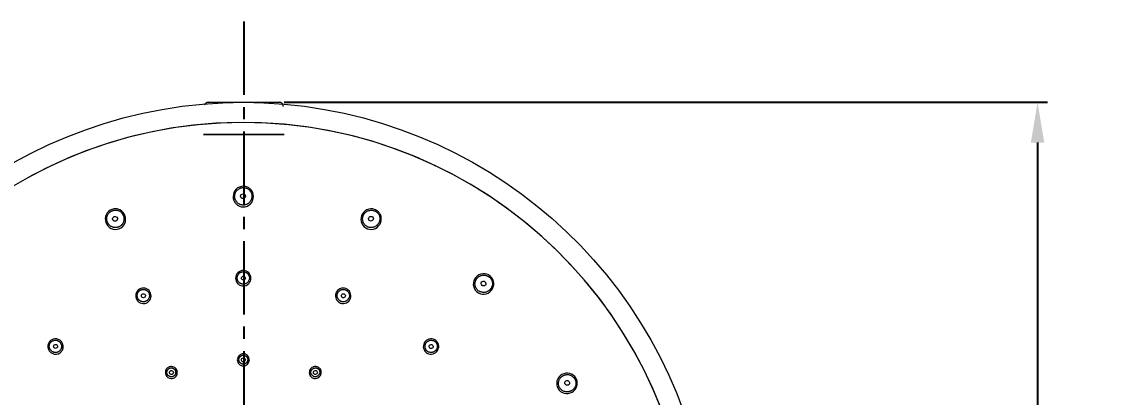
# Model space of a CAD drawing. Header units: inches. Extents: x 1105 to 1525, y -292 to 302.
# Drawn here: x 1196.7 to 1331.2, y 46.4 to 93 of the extents above; entities that cross this region are included whole.
import ezdxf

# ---------------------------------------------------------------- set-up
doc = ezdxf.new("R2010")
doc.units = ezdxf.units.IN
doc.header["$LTSCALE"] = 2.42
doc.header["$MEASUREMENT"] = 0
doc.header["$PDMODE"] = 3
doc.header["$PDSIZE"] = 0.3125
doc.linetypes.add('CENTER2', pattern=[1.125, 0.75, -0.125, 0.125, -0.125])
doc.layers.get('0').update_dxf_attribs({"linetype": 'CONTINUOUS'})
doc.layers.get('Defpoints').update_dxf_attribs({"linetype": 'CONTINUOUS'})
doc.layers.add('CENTER', color=1, linetype='CENTER2')
doc.layers.add('DIM', color=3, linetype='CONTINUOUS', lineweight=18)
doc.styles.get("Standard").update_dxf_attribs({"font": 'arial.ttf', "width": 0.8})
doc.dimstyles.new('ISO-25', dxfattribs={"dimtxt": 5, "dimasz": 2.5, "dimexe": 1.25, "dimexo": 0.625, "dimgap": 2, "dimtad": 1, "dimtih": 1, "dimtoh": 1, "dimdec": 1, "dimdsep": 46, "dimtxsty": 'Standard', "dimcen": 0, "dimclrd": 3, "dimclre": 3, "dimclrt": 4, "dimadec": 0, "dimazin": 0, "dimtfac": 1, "dimtdec": 1, "dimtmove": 0, "dimatfit": 3, "dimfxl": 1, "dimarcsym": 0})

# ---------------------------------------------------------------- blocks, each defined once
blk = doc.blocks.new('*D37')
at = {"layer": 'Defpoints', "color": 0, "transparency": 16777216}
for p in [(1228.66, 82.99), (1322.64, 82.99), (1224.21, -176.48)]:
    blk.add_point(p, dxfattribs=at)
at = {"layer": 'DIM', "color": 3, "lineweight": -2, "transparency": 16777216}
for p, q in [((1229.29, 82.99), (1323.89, 82.99)), ((1322.64, 77.99), (1322.64, -42.19)), ((1322.64, -171.48), (1322.64, -51.3)), ((1224.83, -176.48), (1323.89, -176.48))]:
    blk.add_line(p, q, dxfattribs=at)
at = {"layer": 'DIM', "color": 3, "transparency": 16777216}
for points in [[(1321.81, 77.99), (1323.47, 77.99), (1322.64, 82.99)], [(1321.81, -171.48), (1323.47, -171.48), (1322.64, -176.48)]]:
    blk.add_solid(points, dxfattribs=at)
at = {"layer": 'DIM', "color": 4, "transparency": 16777216, "insert": (1322.64, -46.75), "char_height": 5, "attachment_point": 5}
blk.add_mtext('259.5', dxfattribs=at)

msp = doc.modelspace()

# ---------------------------------------------------------------- linework, layer by layer
at = {"linetype": 'Continuous', "lineweight": 18, "extrusion": (0, 0, -1)}
msp.add_arc((-1224.21, 24.99), 58, 294.4117, 245.5992, dxfattribs=at)
at = {"linetype": 'Continuous', "lineweight": 13}
msp.add_arc((1224.21, 24.99), 55.5, 271.8113, 180, dxfattribs=at)
at = {"linetype": 'Continuous', "lineweight": 18}
msp.add_arc((1224.21, 24.99), 55.5, 271.8097, 268.1903, dxfattribs=at)
for centre, major_axis, ratio in [((1224.17, 71.35), (0.3, 0), 0.972215), ((1208.32, 68.54), (0.282, 0.103), 0.972215), ((1240.03, 68.56), (0.282, -0.103), 0.972215), ((1224.23, 61.19), (0.25, 0), 0.983076), ((1253.98, 60.52), (0.23, -0.193), 0.972215), ((1211.84, 59.01), (0.235, 0.086), 0.983076), ((1236.61, 59), (0.235, -0.086), 0.983076), ((1200.95, 52.73), (0.192, 0.161), 0.983076), ((1247.49, 52.71), (0.192, -0.161), 0.983076), ((1224.22, 51.06), (-0.25, 0), 0.991209), ((1215.3, 49.49), (-0.235, -0.086), 0.991209), ((1233.14, 49.49), (-0.235, 0.086), 0.991209), ((1264.34, 48.2), (0.15, -0.26), 0.972215)]:
    msp.add_ellipse(centre, major_axis=major_axis, ratio=ratio, dxfattribs=at)
for points, knots in [([(1219.86, 82.99), (1219.8, 82.99), (1219.7, 82.97), (1219.59, 82.91), (1219.51, 82.84), (1219.45, 82.77), (1219.42, 82.72), (1219.41, 82.69)], [0, 0, 0, 0, 0.327381, 0.503605, 0.68359, 0.863612, 1, 1, 1, 1]), ([(1219.86, 82.99), (1219.86, 82.99), (1219.87, 82.99), (1219.9, 82.99), (1219.94, 82.99), (1220.01, 82.99), (1220.08, 82.99), (1220.14, 82.99), (1220.18, 82.99), (1220.22, 82.99), (1220.27, 82.99), (1220.31, 82.99), (1220.36, 82.99), (1220.42, 82.99), (1220.47, 82.99), (1220.53, 82.99), (1220.59, 82.99), (1220.65, 82.99), (1220.74, 82.99), (1220.86, 82.99), (1221.03, 82.99), (1221.2, 82.99), (1221.39, 82.99), (1221.58, 82.99), (1221.79, 82.99), (1222.01, 82.99), (1222.23, 82.99), (1222.46, 82.99), (1222.7, 82.99), (1222.94, 82.99), (1223.18, 82.99), (1223.43, 82.99), (1223.67, 82.99), (1223.88, 82.99), (1224.07, 82.99), (1224.26, 82.99), (1224.46, 82.99), (1224.65, 82.99), (1224.84, 82.99), (1225.06, 82.99), (1225.33, 82.99), (1225.62, 82.99), (1225.91, 82.99), (1226.19, 82.99), (1226.46, 82.99), (1226.72, 82.99), (1226.97, 82.99), (1227.17, 82.99), (1227.33, 82.99), (1227.43, 82.99), (1227.54, 82.99), (1227.64, 82.99), (1227.73, 82.99), (1227.82, 82.99), (1227.9, 82.99), (1227.97, 82.99), (1228.03, 82.99), (1228.07, 82.99), (1228.11, 82.99), (1228.15, 82.99), (1228.19, 82.99), (1228.23, 82.99), (1228.27, 82.99), (1228.3, 82.99), (1228.34, 82.99), (1228.37, 82.99), (1228.4, 82.99), (1228.43, 82.99), (1228.45, 82.99), (1228.48, 82.99), (1228.5, 82.99), (1228.52, 82.99), (1228.54, 82.99), (1228.56, 82.99), (1228.58, 82.99), (1228.6, 82.99), (1228.61, 82.99), (1228.62, 82.99), (1228.63, 82.99), (1228.64, 82.99), (1228.65, 82.99), (1228.65, 82.99), (1228.66, 82.99), (1228.66, 82.99), (1228.66, 82.99), (1228.66, 82.99), (1228.66, 82.99)], [0, 0, 0, 0, 0.01645, 0.032844, 0.049347, 0.066122, 0.083325, 0.090256, 0.097212, 0.104199, 0.111225, 0.118295, 0.125416, 0.132593, 0.139832, 0.147139, 0.15452, 0.161979, 0.169522, 0.186846, 0.204564, 0.222735, 0.241409, 0.260636, 0.280461, 0.300966, 0.321591, 0.342379, 0.363372, 0.384611, 0.406136, 0.427983, 0.45019, 0.466889, 0.483513, 0.500076, 0.51659, 0.533066, 0.549518, 0.565958, 0.592338, 0.618192, 0.643584, 0.668584, 0.693263, 0.717696, 0.74196, 0.766134, 0.777537, 0.788668, 0.799538, 0.810158, 0.820541, 0.8307, 0.840649, 0.850403, 0.856314, 0.862144, 0.867896, 0.873572, 0.879175, 0.884707, 0.890172, 0.895571, 0.900908, 0.906187, 0.911409, 0.916579, 0.921699, 0.926774, 0.931806, 0.936799, 0.941758, 0.946686, 0.951586, 0.956463, 0.96132, 0.966163, 0.970994, 0.975818, 0.980639, 0.985461, 0.990289, 0.995126, 0.999976, 1, 1, 1, 1]), ([(1229.16, 82.49), (1229.16, 82.55), (1229.14, 82.65), (1229.08, 82.76), (1229.02, 82.84), (1228.94, 82.91), (1228.82, 82.97), (1228.73, 82.99), (1228.66, 82.99)], [0, 0, 0, 0, 0.23958, 0.368508, 0.500142, 0.631751, 0.76061, 1, 1, 1, 1]), ([(1229.26, 78.99), (1229.26, 78.99), (1229.16, 78.99), (1228.62, 78.99), (1227.53, 78.99), (1225.94, 78.99), (1224.26, 78.99), (1222.58, 78.99), (1220.99, 78.99), (1219.9, 78.99), (1219.36, 78.99), (1219.21, 78.99), (1219.36, 78.99), (1219.9, 78.99), (1220.99, 78.99), (1222.58, 78.99), (1224.26, 78.99), (1225.94, 78.99), (1227.53, 78.99), (1228.62, 78.99), (1229.16, 78.99), (1229.26, 78.99), (1229.26, 78.99)], [0, 0, 0, 0, 0.03125, 0.0625, 0.125, 0.1875, 0.25, 0.3125, 0.375, 0.4375, 0.46875, 0.5, 0.53125, 0.5625, 0.625, 0.6875, 0.75, 0.8125, 0.875, 0.9375, 0.96875, 1, 1, 1, 1]), ([(1224.66, 72.33), (1224.63, 72.34), (1224.58, 72.36), (1224.5, 72.39), (1224.42, 72.4), (1224.34, 72.42), (1224.25, 72.42), (1224.17, 72.42), (1224.08, 72.41), (1224, 72.39), (1223.91, 72.37), (1223.81, 72.33), (1223.69, 72.28), (1223.57, 72.2), (1223.46, 72.11), (1223.37, 72.01), (1223.29, 71.89), (1223.24, 71.79), (1223.21, 71.71), (1223.19, 71.65), (1223.17, 71.59), (1223.16, 71.54), (1223.15, 71.48), (1223.14, 71.42), (1223.14, 71.36), (1223.14, 71.3), (1223.15, 71.24), (1223.15, 71.19), (1223.16, 71.13), (1223.18, 71.07), (1223.19, 71.01), (1223.22, 70.92), (1223.27, 70.82), (1223.34, 70.7), (1223.43, 70.59), (1223.53, 70.49), (1223.64, 70.41), (1223.77, 70.34), (1223.9, 70.29), (1224.04, 70.26), (1224.18, 70.24), (1224.32, 70.25), (1224.46, 70.28), (1224.61, 70.33), (1224.75, 70.4), (1224.89, 70.5), (1225.01, 70.62), (1225.11, 70.76), (1225.18, 70.88), (1225.22, 70.99), (1225.24, 71.08), (1225.26, 71.16), (1225.27, 71.24), (1225.28, 71.32), (1225.28, 71.41), (1225.27, 71.49), (1225.26, 71.57), (1225.24, 71.65), (1225.2, 71.75), (1225.16, 71.86), (1225.08, 71.98), (1225, 72.09), (1224.9, 72.18), (1224.79, 72.26), (1224.7, 72.31), (1224.66, 72.33)], [0, 0, 0, 0, 0.012643, 0.025015, 0.037203, 0.049295, 0.061385, 0.073564, 0.085922, 0.098545, 0.111515, 0.124906, 0.146872, 0.167908, 0.188379, 0.208679, 0.229213, 0.250373, 0.259612, 0.268709, 0.277687, 0.286569, 0.29538, 0.304147, 0.312893, 0.321647, 0.330432, 0.339276, 0.348203, 0.357237, 0.366403, 0.375722, 0.397463, 0.418362, 0.438776, 0.459088, 0.479687, 0.500944, 0.522196, 0.542662, 0.562752, 0.582899, 0.603531, 0.62505, 0.650607, 0.675301, 0.699794, 0.724762, 0.750845, 0.764026, 0.776904, 0.78954, 0.802003, 0.814362, 0.826688, 0.839052, 0.851528, 0.864183, 0.877084, 0.89839, 0.918878, 0.938903, 0.958845, 0.979088, 1, 1, 1, 1]), ([(1208.44, 69.63), (1208.41, 69.63), (1208.36, 69.63), (1208.27, 69.63), (1208.19, 69.62), (1208.11, 69.6), (1208.03, 69.57), (1207.95, 69.54), (1207.87, 69.51), (1207.8, 69.46), (1207.73, 69.41), (1207.64, 69.34), (1207.55, 69.25), (1207.46, 69.14), (1207.39, 69.01), (1207.34, 68.89), (1207.3, 68.75), (1207.29, 68.64), (1207.29, 68.55), (1207.29, 68.49), (1207.29, 68.43), (1207.3, 68.37), (1207.31, 68.31), (1207.33, 68.26), (1207.34, 68.2), (1207.37, 68.14), (1207.39, 68.09), (1207.42, 68.04), (1207.45, 67.99), (1207.48, 67.94), (1207.51, 67.89), (1207.57, 67.82), (1207.65, 67.73), (1207.76, 67.64), (1207.88, 67.57), (1208.01, 67.52), (1208.14, 67.48), (1208.28, 67.46), (1208.43, 67.45), (1208.57, 67.47), (1208.7, 67.51), (1208.83, 67.56), (1208.95, 67.63), (1209.08, 67.73), (1209.19, 67.85), (1209.29, 67.99), (1209.36, 68.14), (1209.4, 68.3), (1209.42, 68.45), (1209.42, 68.56), (1209.42, 68.65), (1209.41, 68.73), (1209.39, 68.82), (1209.37, 68.89), (1209.34, 68.97), (1209.3, 69.05), (1209.26, 69.12), (1209.21, 69.19), (1209.15, 69.27), (1209.07, 69.36), (1208.96, 69.45), (1208.84, 69.52), (1208.72, 69.57), (1208.58, 69.61), (1208.49, 69.62), (1208.44, 69.63)], [0, 0, 0, 0, 0.012643, 0.025015, 0.037203, 0.049295, 0.061385, 0.073564, 0.085922, 0.098545, 0.111515, 0.124906, 0.146872, 0.167908, 0.188379, 0.208679, 0.229213, 0.250373, 0.259612, 0.268709, 0.277687, 0.286569, 0.29538, 0.304147, 0.312893, 0.321647, 0.330432, 0.339276, 0.348203, 0.357237, 0.366403, 0.375722, 0.397463, 0.418362, 0.438776, 0.459088, 0.479687, 0.500944, 0.522196, 0.542662, 0.562752, 0.582899, 0.603531, 0.62505, 0.650607, 0.675301, 0.699794, 0.724762, 0.750845, 0.764026, 0.776904, 0.78954, 0.802003, 0.814362, 0.826688, 0.839052, 0.851528, 0.864183, 0.877084, 0.89839, 0.918878, 0.938903, 0.958845, 0.979088, 1, 1, 1, 1]), ([(1240.82, 69.32), (1240.8, 69.34), (1240.76, 69.38), (1240.69, 69.43), (1240.62, 69.47), (1240.55, 69.51), (1240.47, 69.54), (1240.39, 69.57), (1240.31, 69.59), (1240.22, 69.6), (1240.14, 69.61), (1240.03, 69.61), (1239.9, 69.6), (1239.76, 69.57), (1239.62, 69.53), (1239.5, 69.46), (1239.39, 69.38), (1239.31, 69.3), (1239.25, 69.23), (1239.21, 69.19), (1239.17, 69.14), (1239.14, 69.09), (1239.11, 69.04), (1239.09, 68.98), (1239.07, 68.93), (1239.05, 68.87), (1239.03, 68.82), (1239.02, 68.76), (1239.01, 68.7), (1239, 68.64), (1238.99, 68.58), (1238.99, 68.49), (1239, 68.38), (1239.03, 68.24), (1239.07, 68.1), (1239.13, 67.98), (1239.21, 67.86), (1239.31, 67.76), (1239.42, 67.66), (1239.54, 67.58), (1239.66, 67.53), (1239.8, 67.48), (1239.94, 67.46), (1240.09, 67.46), (1240.25, 67.48), (1240.42, 67.52), (1240.57, 67.59), (1240.71, 67.69), (1240.82, 67.78), (1240.89, 67.87), (1240.94, 67.94), (1240.99, 68.01), (1241.03, 68.09), (1241.06, 68.16), (1241.09, 68.24), (1241.11, 68.32), (1241.13, 68.4), (1241.14, 68.49), (1241.14, 68.59), (1241.13, 68.71), (1241.1, 68.85), (1241.06, 68.98), (1241, 69.1), (1240.92, 69.21), (1240.86, 69.28), (1240.82, 69.32)], [0, 0, 0, 0, 0.012643, 0.025015, 0.037203, 0.049295, 0.061385, 0.073564, 0.085922, 0.098545, 0.111515, 0.124906, 0.146872, 0.167908, 0.188379, 0.208679, 0.229213, 0.250373, 0.259612, 0.268709, 0.277687, 0.286569, 0.29538, 0.304147, 0.312893, 0.321647, 0.330432, 0.339276, 0.348203, 0.357237, 0.366403, 0.375722, 0.397463, 0.418362, 0.438776, 0.459088, 0.479687, 0.500944, 0.522196, 0.542662, 0.562752, 0.582899, 0.603531, 0.62505, 0.650607, 0.675301, 0.699794, 0.724762, 0.750845, 0.764026, 0.776904, 0.78954, 0.802003, 0.814362, 0.826688, 0.839052, 0.851528, 0.864183, 0.877084, 0.89839, 0.918878, 0.938903, 0.958845, 0.979088, 1, 1, 1, 1]), ([(1223.97, 60.48), (1223.98, 60.48), (1224.01, 60.47), (1224.05, 60.46), (1224.09, 60.45), (1224.13, 60.44), (1224.17, 60.44), (1224.21, 60.44), (1224.25, 60.44), (1224.3, 60.44), (1224.34, 60.45), (1224.38, 60.46), (1224.42, 60.47), (1224.46, 60.49), (1224.5, 60.5), (1224.56, 60.53), (1224.65, 60.58), (1224.74, 60.66), (1224.81, 60.75), (1224.88, 60.85), (1224.92, 60.96), (1224.96, 61.07), (1224.97, 61.19), (1224.97, 61.31), (1224.94, 61.42), (1224.9, 61.53), (1224.85, 61.62), (1224.8, 61.7), (1224.73, 61.77), (1224.65, 61.84), (1224.56, 61.89), (1224.45, 61.93), (1224.34, 61.97), (1224.22, 61.99), (1224.1, 61.98), (1223.98, 61.95), (1223.88, 61.91), (1223.79, 61.86), (1223.71, 61.8), (1223.64, 61.73), (1223.58, 61.65), (1223.53, 61.56), (1223.5, 61.48), (1223.48, 61.41), (1223.47, 61.36), (1223.46, 61.32), (1223.45, 61.27), (1223.45, 61.23), (1223.45, 61.18), (1223.45, 61.14), (1223.46, 61.09), (1223.47, 61.05), (1223.48, 61), (1223.49, 60.96), (1223.51, 60.91), (1223.54, 60.86), (1223.57, 60.79), (1223.62, 60.72), (1223.68, 60.66), (1223.74, 60.61), (1223.81, 60.56), (1223.89, 60.52), (1223.94, 60.49), (1223.97, 60.48)], [0, 0, 0, 0, 0.00902, 0.017868, 0.026577, 0.035178, 0.043707, 0.052199, 0.060689, 0.069213, 0.077805, 0.086501, 0.095334, 0.104336, 0.113535, 0.122961, 0.148335, 0.172848, 0.197072, 0.221598, 0.246996, 0.272327, 0.296684, 0.32064, 0.344795, 0.369737, 0.39117, 0.412012, 0.432649, 0.453478, 0.474884, 0.497225, 0.523973, 0.549183, 0.573558, 0.597876, 0.622919, 0.643304, 0.663411, 0.683609, 0.704263, 0.725714, 0.748267, 0.758529, 0.768578, 0.778447, 0.78817, 0.797785, 0.807329, 0.816841, 0.826359, 0.835922, 0.845569, 0.855337, 0.865263, 0.875379, 0.893603, 0.911332, 0.928773, 0.946144, 0.963665, 0.98155, 1, 1, 1, 1]), ([(1254.98, 60.96), (1254.97, 60.99), (1254.94, 61.04), (1254.9, 61.11), (1254.85, 61.18), (1254.79, 61.24), (1254.73, 61.29), (1254.67, 61.35), (1254.59, 61.39), (1254.52, 61.44), (1254.44, 61.47), (1254.33, 61.51), (1254.21, 61.55), (1254.07, 61.57), (1253.93, 61.57), (1253.79, 61.55), (1253.66, 61.51), (1253.55, 61.46), (1253.47, 61.42), (1253.42, 61.39), (1253.37, 61.36), (1253.33, 61.32), (1253.28, 61.28), (1253.24, 61.24), (1253.2, 61.2), (1253.16, 61.15), (1253.13, 61.11), (1253.09, 61.06), (1253.06, 61), (1253.04, 60.95), (1253.01, 60.89), (1252.98, 60.81), (1252.95, 60.7), (1252.92, 60.56), (1252.92, 60.42), (1252.94, 60.28), (1252.97, 60.15), (1253.03, 60.01), (1253.1, 59.89), (1253.18, 59.77), (1253.28, 59.67), (1253.39, 59.59), (1253.51, 59.52), (1253.66, 59.47), (1253.82, 59.43), (1253.99, 59.41), (1254.15, 59.42), (1254.32, 59.47), (1254.45, 59.52), (1254.55, 59.58), (1254.63, 59.63), (1254.69, 59.68), (1254.76, 59.73), (1254.81, 59.79), (1254.86, 59.86), (1254.91, 59.93), (1254.95, 60), (1254.99, 60.07), (1255.03, 60.17), (1255.07, 60.29), (1255.09, 60.43), (1255.09, 60.56), (1255.07, 60.7), (1255.04, 60.83), (1255, 60.92), (1254.98, 60.96)], [0, 0, 0, 0, 0.012643, 0.025015, 0.037203, 0.049295, 0.061385, 0.073564, 0.085922, 0.098545, 0.111515, 0.124906, 0.146872, 0.167908, 0.188379, 0.208679, 0.229213, 0.250373, 0.259612, 0.268709, 0.277687, 0.286569, 0.29538, 0.304147, 0.312893, 0.321647, 0.330432, 0.339276, 0.348203, 0.357237, 0.366403, 0.375722, 0.397463, 0.418362, 0.438776, 0.459088, 0.479687, 0.500944, 0.522196, 0.542662, 0.562752, 0.582899, 0.603531, 0.62505, 0.650607, 0.675301, 0.699794, 0.724762, 0.750845, 0.764026, 0.776904, 0.78954, 0.802003, 0.814362, 0.826688, 0.839052, 0.851528, 0.864183, 0.877084, 0.89839, 0.918878, 0.938903, 0.958845, 0.979088, 1, 1, 1, 1]), ([(1211.85, 58.26), (1211.87, 58.26), (1211.92, 58.26), (1211.98, 58.27), (1212.05, 58.28), (1212.11, 58.3), (1212.17, 58.33), (1212.22, 58.36), (1212.28, 58.39), (1212.33, 58.44), (1212.39, 58.5), (1212.45, 58.58), (1212.51, 58.68), (1212.55, 58.79), (1212.57, 58.91), (1212.58, 59.02), (1212.57, 59.11), (1212.56, 59.18), (1212.55, 59.24), (1212.53, 59.31), (1212.5, 59.37), (1212.47, 59.42), (1212.43, 59.48), (1212.39, 59.53), (1212.34, 59.59), (1212.27, 59.64), (1212.19, 59.7), (1212.1, 59.74), (1212, 59.77), (1211.9, 59.78), (1211.82, 59.79), (1211.74, 59.79), (1211.69, 59.78), (1211.64, 59.77), (1211.58, 59.76), (1211.53, 59.74), (1211.49, 59.72), (1211.44, 59.7), (1211.39, 59.67), (1211.35, 59.63), (1211.31, 59.6), (1211.26, 59.55), (1211.21, 59.48), (1211.15, 59.4), (1211.11, 59.31), (1211.08, 59.21), (1211.07, 59.11), (1211.06, 59.02), (1211.07, 58.94), (1211.08, 58.88), (1211.09, 58.82), (1211.11, 58.77), (1211.13, 58.71), (1211.15, 58.66), (1211.18, 58.61), (1211.22, 58.56), (1211.26, 58.51), (1211.31, 58.46), (1211.38, 58.4), (1211.46, 58.35), (1211.55, 58.31), (1211.65, 58.28), (1211.75, 58.26), (1211.82, 58.26), (1211.85, 58.26)], [0, 0, 0, 0, 0.014185, 0.027928, 0.041338, 0.054536, 0.067646, 0.080796, 0.094113, 0.107718, 0.121726, 0.146675, 0.171156, 0.195799, 0.221218, 0.247977, 0.262877, 0.277321, 0.291411, 0.305252, 0.318959, 0.332649, 0.346438, 0.360442, 0.374771, 0.395641, 0.415973, 0.43611, 0.456407, 0.477209, 0.498839, 0.510573, 0.522001, 0.533182, 0.54418, 0.555062, 0.565897, 0.576756, 0.587707, 0.598819, 0.610156, 0.621779, 0.642798, 0.663325, 0.683727, 0.704372, 0.725618, 0.747794, 0.761073, 0.774015, 0.786694, 0.799191, 0.811588, 0.823972, 0.836428, 0.849041, 0.861891, 0.875056, 0.896378, 0.917041, 0.937383, 0.957759, 0.97852, 1, 1, 1, 1]), ([(1236.12, 58.42), (1236.14, 58.41), (1236.16, 58.39), (1236.21, 58.36), (1236.26, 58.33), (1236.3, 58.31), (1236.35, 58.29), (1236.4, 58.27), (1236.45, 58.26), (1236.5, 58.26), (1236.56, 58.25), (1236.61, 58.25), (1236.69, 58.26), (1236.78, 58.28), (1236.9, 58.32), (1237, 58.38), (1237.1, 58.45), (1237.18, 58.54), (1237.24, 58.62), (1237.28, 58.7), (1237.32, 58.77), (1237.35, 58.85), (1237.36, 58.93), (1237.37, 59.02), (1237.37, 59.11), (1237.35, 59.22), (1237.31, 59.33), (1237.25, 59.43), (1237.17, 59.53), (1237.1, 59.6), (1237.02, 59.66), (1236.96, 59.7), (1236.9, 59.73), (1236.84, 59.76), (1236.78, 59.78), (1236.72, 59.79), (1236.65, 59.8), (1236.59, 59.8), (1236.51, 59.8), (1236.42, 59.78), (1236.33, 59.75), (1236.24, 59.71), (1236.16, 59.65), (1236.08, 59.58), (1236.02, 59.52), (1235.98, 59.46), (1235.95, 59.42), (1235.93, 59.38), (1235.91, 59.34), (1235.89, 59.3), (1235.87, 59.25), (1235.86, 59.21), (1235.85, 59.16), (1235.84, 59.12), (1235.84, 59.07), (1235.84, 59.03), (1235.84, 58.98), (1235.84, 58.92), (1235.86, 58.85), (1235.88, 58.77), (1235.91, 58.69), (1235.95, 58.62), (1236, 58.55), (1236.06, 58.48), (1236.1, 58.44), (1236.12, 58.42)], [0, 0, 0, 0, 0.011505, 0.022719, 0.0337, 0.04451, 0.055213, 0.065876, 0.076567, 0.087351, 0.098296, 0.109462, 0.120908, 0.146029, 0.17058, 0.195212, 0.220569, 0.247242, 0.266585, 0.285096, 0.302968, 0.320413, 0.337662, 0.354953, 0.37252, 0.397004, 0.421148, 0.445621, 0.471064, 0.49805, 0.513163, 0.527697, 0.541758, 0.55546, 0.568926, 0.582289, 0.59568, 0.609233, 0.623076, 0.643377, 0.663458, 0.683704, 0.70449, 0.726163, 0.74903, 0.759434, 0.769609, 0.779586, 0.7894, 0.799088, 0.808688, 0.818239, 0.827781, 0.837353, 0.846994, 0.856744, 0.866639, 0.876715, 0.894662, 0.912148, 0.929377, 0.946564, 0.963926, 0.981672, 1, 1, 1, 1]), ([(1201.22, 52.02), (1201.24, 52.03), (1201.29, 52.05), (1201.35, 52.09), (1201.41, 52.13), (1201.47, 52.18), (1201.52, 52.23), (1201.56, 52.29), (1201.6, 52.36), (1201.64, 52.44), (1201.67, 52.55), (1201.69, 52.66), (1201.69, 52.78), (1201.67, 52.9), (1201.64, 53.01), (1201.6, 53.1), (1201.55, 53.17), (1201.5, 53.24), (1201.44, 53.3), (1201.38, 53.35), (1201.3, 53.39), (1201.22, 53.44), (1201.13, 53.47), (1201.03, 53.49), (1200.93, 53.5), (1200.83, 53.5), (1200.74, 53.48), (1200.65, 53.45), (1200.58, 53.42), (1200.52, 53.39), (1200.47, 53.35), (1200.42, 53.31), (1200.37, 53.27), (1200.33, 53.22), (1200.29, 53.16), (1200.26, 53.1), (1200.22, 53.02), (1200.19, 52.92), (1200.17, 52.8), (1200.16, 52.69), (1200.18, 52.57), (1200.22, 52.45), (1200.27, 52.34), (1200.34, 52.25), (1200.42, 52.16), (1200.52, 52.09), (1200.62, 52.04), (1200.73, 52), (1200.82, 51.98), (1200.92, 51.97), (1201.02, 51.97), (1201.12, 51.99), (1201.18, 52.01), (1201.22, 52.02)], [0, 0, 0, 0, 0.015915, 0.031355, 0.046487, 0.06149, 0.076547, 0.091839, 0.107539, 0.123807, 0.149294, 0.173961, 0.198422, 0.223308, 0.249217, 0.26762, 0.285506, 0.303095, 0.320618, 0.338308, 0.356391, 0.375081, 0.396658, 0.417432, 0.43775, 0.45798, 0.478495, 0.499652, 0.513696, 0.527386, 0.540838, 0.554176, 0.567526, 0.581012, 0.594758, 0.608879, 0.623481, 0.649241, 0.674041, 0.698501, 0.723266, 0.748957, 0.774494, 0.799204, 0.823704, 0.848628, 0.874579, 0.896255, 0.917143, 0.937591, 0.957969, 0.978653, 1, 1, 1, 1]), ([(1246.84, 52.33), (1246.85, 52.31), (1246.87, 52.28), (1246.91, 52.22), (1246.96, 52.17), (1247.01, 52.13), (1247.06, 52.09), (1247.11, 52.06), (1247.17, 52.03), (1247.23, 52.01), (1247.31, 51.99), (1247.42, 51.97), (1247.54, 51.97), (1247.66, 51.99), (1247.77, 52.03), (1247.87, 52.08), (1247.96, 52.14), (1248.03, 52.19), (1248.08, 52.26), (1248.14, 52.32), (1248.18, 52.4), (1248.21, 52.48), (1248.24, 52.57), (1248.25, 52.66), (1248.26, 52.76), (1248.25, 52.85), (1248.22, 52.95), (1248.19, 53.04), (1248.15, 53.12), (1248.11, 53.18), (1248.08, 53.22), (1248.05, 53.26), (1248.02, 53.29), (1247.98, 53.33), (1247.95, 53.36), (1247.91, 53.38), (1247.86, 53.41), (1247.82, 53.43), (1247.77, 53.45), (1247.73, 53.46), (1247.66, 53.48), (1247.58, 53.5), (1247.48, 53.5), (1247.38, 53.49), (1247.28, 53.47), (1247.19, 53.43), (1247.11, 53.39), (1247.04, 53.34), (1246.99, 53.3), (1246.94, 53.25), (1246.89, 53.21), (1246.86, 53.15), (1246.82, 53.1), (1246.79, 53.04), (1246.77, 52.97), (1246.75, 52.9), (1246.73, 52.81), (1246.73, 52.71), (1246.74, 52.61), (1246.76, 52.52), (1246.79, 52.42), (1246.82, 52.36), (1246.84, 52.33)], [0, 0, 0, 0, 0.014129, 0.027839, 0.041241, 0.054454, 0.067601, 0.080807, 0.094197, 0.107888, 0.121993, 0.147346, 0.172108, 0.196935, 0.222479, 0.24934, 0.268499, 0.286946, 0.304901, 0.322604, 0.340303, 0.358248, 0.376676, 0.397576, 0.417935, 0.438101, 0.458429, 0.479268, 0.50094, 0.511653, 0.522115, 0.532373, 0.542474, 0.552472, 0.562419, 0.572368, 0.582374, 0.592489, 0.602765, 0.613251, 0.623992, 0.645091, 0.665664, 0.68607, 0.706676, 0.727839, 0.74989, 0.76444, 0.778601, 0.792477, 0.806175, 0.819809, 0.833494, 0.847344, 0.861468, 0.87597, 0.897152, 0.917677, 0.937879, 0.958105, 0.978703, 1, 1, 1, 1]), ([(1224.08, 51.79), (1224.12, 51.8), (1224.17, 51.81), (1224.37, 51.81), (1224.62, 51.71), (1224.85, 51.47), (1224.96, 51.23), (1224.96, 50.89), (1224.85, 50.65), (1224.62, 50.41), (1224.37, 50.31), (1224.05, 50.31), (1223.8, 50.41), (1223.56, 50.65), (1223.46, 50.89), (1223.46, 51.23), (1223.57, 51.47), (1223.77, 51.68), (1223.93, 51.76), (1224.08, 51.79)], [0, 0, 0, 0, 0.030199, 0.030199, 0.155199, 0.155199, 0.280199, 0.280199, 0.405199, 0.405199, 0.530199, 0.530199, 0.655199, 0.655199, 0.780199, 0.780199, 0.905199, 0.905199, 1, 1, 1, 1]), ([(1224.12, 51.63), (1224.1, 51.62), (1224.08, 51.62), (1224.04, 51.61), (1224.01, 51.59), (1223.98, 51.58), (1223.95, 51.56), (1223.92, 51.54), (1223.89, 51.52), (1223.86, 51.5), (1223.83, 51.47), (1223.81, 51.44), (1223.78, 51.41), (1223.74, 51.36), (1223.7, 51.29), (1223.66, 51.19), (1223.65, 51.08), (1223.66, 51), (1223.68, 50.94), (1223.69, 50.9), (1223.71, 50.86), (1223.73, 50.82), (1223.75, 50.79), (1223.77, 50.75), (1223.8, 50.72), (1223.83, 50.69), (1223.87, 50.66), (1223.92, 50.62), (1224, 50.57), (1224.1, 50.53), (1224.21, 50.52), (1224.29, 50.53), (1224.34, 50.54), (1224.38, 50.55), (1224.41, 50.57), (1224.44, 50.58), (1224.47, 50.6), (1224.5, 50.62), (1224.53, 50.64), (1224.56, 50.66), (1224.59, 50.69), (1224.61, 50.72), (1224.63, 50.75), (1224.67, 50.8), (1224.72, 50.87), (1224.75, 50.97), (1224.76, 51.08), (1224.76, 51.16), (1224.74, 51.21), (1224.74, 51.24), (1224.73, 51.27), (1224.72, 51.29), (1224.71, 51.32), (1224.69, 51.34), (1224.68, 51.37), (1224.66, 51.39), (1224.65, 51.41), (1224.63, 51.44), (1224.61, 51.46), (1224.59, 51.48), (1224.57, 51.5), (1224.55, 51.52), (1224.51, 51.54), (1224.46, 51.58), (1224.4, 51.61), (1224.33, 51.63), (1224.26, 51.64), (1224.19, 51.64), (1224.14, 51.63), (1224.12, 51.63)], [0, 0, 0, 0, 0.010853, 0.021538, 0.032095, 0.042569, 0.053001, 0.063437, 0.073921, 0.084495, 0.095203, 0.106084, 0.11718, 0.128525, 0.161447, 0.192182, 0.222029, 0.252398, 0.264883, 0.277194, 0.289404, 0.301588, 0.313821, 0.326179, 0.338734, 0.351556, 0.364708, 0.378252, 0.411418, 0.442089, 0.471624, 0.501534, 0.511848, 0.522041, 0.532155, 0.542235, 0.552326, 0.562472, 0.572719, 0.583107, 0.593679, 0.604474, 0.615528, 0.626875, 0.660015, 0.69088, 0.72074, 0.750992, 0.759511, 0.767914, 0.77622, 0.784448, 0.792617, 0.800748, 0.80886, 0.816975, 0.825112, 0.833292, 0.841534, 0.84986, 0.858286, 0.866831, 0.875514, 0.897614, 0.91858, 0.938831, 0.958833, 0.979067, 1, 1, 1, 1]), ([(1214.92, 50.13), (1214.96, 50.16), (1215, 50.18), (1215.19, 50.25), (1215.45, 50.24), (1215.76, 50.1), (1215.94, 49.9), (1216.05, 49.59), (1216.04, 49.32), (1215.9, 49.02), (1215.7, 48.84), (1215.39, 48.73), (1215.13, 48.74), (1214.83, 48.88), (1214.65, 49.08), (1214.53, 49.39), (1214.55, 49.66), (1214.67, 49.92), (1214.79, 50.05), (1214.92, 50.13)], [0, 0, 0, 0, 0.030732, 0.030732, 0.155732, 0.155732, 0.280732, 0.280732, 0.405732, 0.405732, 0.530732, 0.530732, 0.655732, 0.655732, 0.780732, 0.780732, 0.905732, 0.905732, 1, 1, 1, 1]), ([(1215.01, 49.99), (1215, 49.98), (1214.98, 49.97), (1214.95, 49.94), (1214.92, 49.92), (1214.9, 49.89), (1214.87, 49.87), (1214.85, 49.84), (1214.83, 49.81), (1214.81, 49.78), (1214.79, 49.74), (1214.78, 49.71), (1214.77, 49.67), (1214.75, 49.61), (1214.73, 49.53), (1214.74, 49.42), (1214.76, 49.32), (1214.8, 49.24), (1214.84, 49.19), (1214.86, 49.16), (1214.89, 49.12), (1214.92, 49.1), (1214.96, 49.07), (1214.99, 49.05), (1215.03, 49.03), (1215.07, 49.01), (1215.11, 48.99), (1215.18, 48.97), (1215.27, 48.96), (1215.38, 48.96), (1215.48, 48.98), (1215.55, 49.02), (1215.6, 49.05), (1215.63, 49.07), (1215.65, 49.1), (1215.68, 49.12), (1215.7, 49.15), (1215.72, 49.18), (1215.74, 49.21), (1215.76, 49.24), (1215.77, 49.27), (1215.79, 49.3), (1215.8, 49.34), (1215.82, 49.4), (1215.83, 49.49), (1215.83, 49.6), (1215.81, 49.7), (1215.77, 49.77), (1215.74, 49.81), (1215.72, 49.84), (1215.71, 49.86), (1215.69, 49.88), (1215.67, 49.9), (1215.65, 49.92), (1215.63, 49.94), (1215.6, 49.96), (1215.58, 49.97), (1215.56, 49.99), (1215.53, 50), (1215.51, 50.01), (1215.48, 50.02), (1215.45, 50.03), (1215.41, 50.05), (1215.35, 50.06), (1215.28, 50.07), (1215.21, 50.06), (1215.14, 50.05), (1215.07, 50.03), (1215.03, 50), (1215.01, 49.99)], [0, 0, 0, 0, 0.010877, 0.021583, 0.032158, 0.042645, 0.053089, 0.063533, 0.074023, 0.084601, 0.095311, 0.106194, 0.117288, 0.128632, 0.16154, 0.192285, 0.222169, 0.252604, 0.265118, 0.277452, 0.28968, 0.301875, 0.314114, 0.326472, 0.339021, 0.351831, 0.364966, 0.378488, 0.411629, 0.442307, 0.47189, 0.501894, 0.512239, 0.522456, 0.532589, 0.542682, 0.55278, 0.562926, 0.573165, 0.583541, 0.594093, 0.604861, 0.615883, 0.627191, 0.660219, 0.691029, 0.720888, 0.751183, 0.759713, 0.768124, 0.776436, 0.784666, 0.792835, 0.800962, 0.809067, 0.817171, 0.825294, 0.833457, 0.841679, 0.84998, 0.858379, 0.866894, 0.875543, 0.897579, 0.918506, 0.938743, 0.958754, 0.979019, 1, 1, 1, 1]), ([(1233.25, 50.22), (1233.3, 50.22), (1233.35, 50.21), (1233.54, 50.14), (1233.73, 49.96), (1233.87, 49.66), (1233.88, 49.39), (1233.77, 49.08), (1233.59, 48.88), (1233.29, 48.74), (1233.02, 48.73), (1232.72, 48.84), (1232.52, 49.02), (1232.38, 49.32), (1232.37, 49.59), (1232.48, 49.9), (1232.66, 50.1), (1232.93, 50.22), (1233.11, 50.24), (1233.25, 50.22)], [0, 0, 0, 0, 0.030199, 0.030199, 0.155199, 0.155199, 0.280199, 0.280199, 0.405199, 0.405199, 0.530199, 0.530199, 0.655199, 0.655199, 0.780199, 0.780199, 0.905199, 0.905199, 1, 1, 1, 1]), ([(1233.23, 50.05), (1233.22, 50.05), (1233.2, 50.06), (1233.16, 50.06), (1233.12, 50.06), (1233.09, 50.05), (1233.05, 50.05), (1233.02, 50.04), (1232.98, 50.03), (1232.95, 50.02), (1232.91, 50), (1232.88, 49.99), (1232.85, 49.97), (1232.79, 49.93), (1232.73, 49.88), (1232.66, 49.79), (1232.61, 49.7), (1232.59, 49.62), (1232.58, 49.55), (1232.58, 49.51), (1232.59, 49.47), (1232.59, 49.43), (1232.6, 49.39), (1232.61, 49.35), (1232.63, 49.31), (1232.65, 49.26), (1232.67, 49.23), (1232.71, 49.17), (1232.76, 49.1), (1232.85, 49.03), (1232.94, 48.98), (1233.02, 48.96), (1233.08, 48.96), (1233.11, 48.95), (1233.15, 48.96), (1233.18, 48.96), (1233.22, 48.96), (1233.25, 48.97), (1233.29, 48.98), (1233.32, 49), (1233.35, 49.01), (1233.39, 49.03), (1233.42, 49.05), (1233.47, 49.08), (1233.54, 49.14), (1233.61, 49.22), (1233.65, 49.32), (1233.67, 49.39), (1233.68, 49.45), (1233.68, 49.47), (1233.68, 49.5), (1233.68, 49.53), (1233.68, 49.56), (1233.68, 49.59), (1233.67, 49.62), (1233.67, 49.64), (1233.66, 49.67), (1233.65, 49.7), (1233.64, 49.72), (1233.63, 49.75), (1233.61, 49.78), (1233.6, 49.8), (1233.58, 49.84), (1233.54, 49.89), (1233.49, 49.94), (1233.43, 49.98), (1233.37, 50.02), (1233.3, 50.04), (1233.26, 50.05), (1233.23, 50.05)], [0, 0, 0, 0, 0.010853, 0.021538, 0.032095, 0.042569, 0.053001, 0.063437, 0.073921, 0.084495, 0.095203, 0.106084, 0.11718, 0.128525, 0.161447, 0.192182, 0.222029, 0.252398, 0.264883, 0.277194, 0.289404, 0.301588, 0.313821, 0.326179, 0.338734, 0.351556, 0.364708, 0.378252, 0.411418, 0.442089, 0.471624, 0.501534, 0.511848, 0.522041, 0.532155, 0.542235, 0.552326, 0.562472, 0.572719, 0.583107, 0.593679, 0.604474, 0.615528, 0.626875, 0.660015, 0.69088, 0.72074, 0.750992, 0.759511, 0.767914, 0.77622, 0.784448, 0.792617, 0.800748, 0.80886, 0.816975, 0.825112, 0.833292, 0.841534, 0.84986, 0.858286, 0.866831, 0.875514, 0.897614, 0.91858, 0.938831, 0.958833, 0.979067, 1, 1, 1, 1]), ([(1265.43, 48.27), (1265.43, 48.29), (1265.42, 48.35), (1265.4, 48.43), (1265.38, 48.51), (1265.35, 48.59), (1265.31, 48.67), (1265.26, 48.74), (1265.21, 48.81), (1265.16, 48.87), (1265.09, 48.93), (1265.01, 49.01), (1264.9, 49.08), (1264.78, 49.15), (1264.65, 49.2), (1264.51, 49.23), (1264.37, 49.24), (1264.26, 49.23), (1264.17, 49.22), (1264.11, 49.2), (1264.05, 49.19), (1264, 49.17), (1263.94, 49.15), (1263.89, 49.13), (1263.84, 49.1), (1263.78, 49.07), (1263.74, 49.04), (1263.69, 49), (1263.64, 48.96), (1263.6, 48.92), (1263.56, 48.88), (1263.5, 48.81), (1263.43, 48.72), (1263.36, 48.59), (1263.31, 48.46), (1263.28, 48.33), (1263.26, 48.19), (1263.27, 48.04), (1263.29, 47.9), (1263.33, 47.77), (1263.39, 47.64), (1263.46, 47.52), (1263.56, 47.42), (1263.67, 47.31), (1263.81, 47.22), (1263.96, 47.15), (1264.13, 47.11), (1264.3, 47.09), (1264.44, 47.1), (1264.55, 47.12), (1264.64, 47.14), (1264.72, 47.16), (1264.8, 47.19), (1264.87, 47.23), (1264.94, 47.27), (1265.01, 47.32), (1265.07, 47.37), (1265.14, 47.43), (1265.2, 47.51), (1265.28, 47.61), (1265.35, 47.73), (1265.39, 47.85), (1265.43, 47.99), (1265.44, 48.13), (1265.43, 48.22), (1265.43, 48.27)], [0, 0, 0, 0, 0.012643, 0.025015, 0.037203, 0.049295, 0.061385, 0.073564, 0.085922, 0.098545, 0.111515, 0.124906, 0.146872, 0.167908, 0.188379, 0.208679, 0.229213, 0.250373, 0.259612, 0.268709, 0.277687, 0.286569, 0.29538, 0.304147, 0.312893, 0.321647, 0.330432, 0.339276, 0.348203, 0.357237, 0.366403, 0.375722, 0.397463, 0.418362, 0.438776, 0.459088, 0.479687, 0.500944, 0.522196, 0.542662, 0.562752, 0.582899, 0.603531, 0.62505, 0.650607, 0.675301, 0.699794, 0.724762, 0.750845, 0.764026, 0.776904, 0.78954, 0.802003, 0.814362, 0.826688, 0.839052, 0.851528, 0.864183, 0.877084, 0.89839, 0.918878, 0.938903, 0.958845, 0.979088, 1, 1, 1, 1])]:
    msp.add_open_spline(points, degree=3, knots=knots, dxfattribs=at)
msp.add_open_spline([(1229.16, 78.99), (1229.16, 78.99), (1228.76, 78.99), (1227.48, 78.99), (1225.92, 78.99), (1224.26, 78.99), (1222.6, 78.99), (1221.04, 78.99), (1219.76, 78.99), (1219.16, 78.99), (1219.76, 78.99), (1221.04, 78.99), (1222.6, 78.99), (1224.26, 78.99), (1225.92, 78.99), (1227.48, 78.99), (1228.76, 78.99), (1229.16, 78.99), (1229.16, 78.99)], degree=3, dxfattribs=at)
at = {"linetype": 'Continuous', "lineweight": 13}
for points, knots in [([(1224.74, 72.46), (1224.88, 72.4), (1225, 72.31), (1225.33, 71.98), (1225.47, 71.63), (1225.47, 70.98), (1225.32, 70.62), (1224.87, 70.17), (1224.52, 70.02), (1223.89, 70.02), (1223.54, 70.17), (1223.09, 70.62), (1222.95, 70.98), (1222.95, 71.63), (1223.1, 71.99), (1223.54, 72.44), (1223.9, 72.59), (1224.38, 72.59), (1224.57, 72.54), (1224.74, 72.46)], [0, 0, 0, 0, 0.054833, 0.054833, 0.179833, 0.179833, 0.304833, 0.304833, 0.429833, 0.429833, 0.554833, 0.554833, 0.679833, 0.679833, 0.804833, 0.804833, 0.929833, 0.929833, 1, 1, 1, 1]), ([(1208.48, 69.78), (1208.62, 69.77), (1208.77, 69.73), (1209.18, 69.53), (1209.44, 69.24), (1209.66, 68.64), (1209.65, 68.25), (1209.38, 67.67), (1209.1, 67.41), (1208.51, 67.2), (1208.13, 67.22), (1207.55, 67.49), (1207.29, 67.78), (1207.07, 68.39), (1207.09, 68.77), (1207.35, 69.35), (1207.64, 69.61), (1208.09, 69.78), (1208.29, 69.8), (1208.48, 69.78)], [0, 0, 0, 0, 0.054833, 0.054833, 0.179833, 0.179833, 0.304833, 0.304833, 0.429833, 0.429833, 0.554833, 0.554833, 0.679833, 0.679833, 0.804833, 0.804833, 0.929833, 0.929833, 1, 1, 1, 1]), ([(1240.95, 69.41), (1241.05, 69.31), (1241.14, 69.19), (1241.33, 68.77), (1241.35, 68.38), (1241.12, 67.78), (1240.86, 67.49), (1240.29, 67.22), (1239.91, 67.2), (1239.32, 67.41), (1239.04, 67.67), (1238.77, 68.25), (1238.75, 68.64), (1238.98, 69.25), (1239.24, 69.53), (1239.81, 69.81), (1240.2, 69.82), (1240.65, 69.66), (1240.82, 69.55), (1240.95, 69.41)], [0, 0, 0, 0, 0.054833, 0.054833, 0.179833, 0.179833, 0.304833, 0.304833, 0.429833, 0.429833, 0.554833, 0.554833, 0.679833, 0.679833, 0.804833, 0.804833, 0.929833, 0.929833, 1, 1, 1, 1]), ([(1223.9, 60.28), (1223.76, 60.33), (1223.63, 60.4), (1223.37, 60.66), (1223.26, 60.95), (1223.26, 61.41), (1223.37, 61.7), (1223.7, 62.03), (1223.98, 62.14), (1224.44, 62.14), (1224.72, 62.03), (1225.04, 61.7), (1225.16, 61.42), (1225.16, 60.95), (1225.05, 60.66), (1224.72, 60.33), (1224.44, 60.22), (1224.11, 60.22), (1224, 60.24), (1223.9, 60.28)], [0, 0, 0, 0, 0.071712, 0.071712, 0.196712, 0.196712, 0.321712, 0.321712, 0.446712, 0.446712, 0.571712, 0.571712, 0.696712, 0.696712, 0.821712, 0.821712, 0.946712, 0.946712, 1, 1, 1, 1]), ([(1255.13, 61.01), (1255.2, 60.88), (1255.24, 60.73), (1255.27, 60.27), (1255.15, 59.9), (1254.74, 59.41), (1254.4, 59.23), (1253.76, 59.17), (1253.4, 59.28), (1252.91, 59.69), (1252.74, 60.02), (1252.69, 60.67), (1252.8, 61.03), (1253.22, 61.53), (1253.57, 61.71), (1254.2, 61.77), (1254.57, 61.65), (1254.94, 61.34), (1255.05, 61.18), (1255.13, 61.01)], [0, 0, 0, 0, 0.054833, 0.054833, 0.179833, 0.179833, 0.304833, 0.304833, 0.429833, 0.429833, 0.554833, 0.554833, 0.679833, 0.679833, 0.804833, 0.804833, 0.929833, 0.929833, 1, 1, 1, 1]), ([(1211.86, 58.04), (1211.84, 58.04), (1211.82, 58.04), (1211.66, 58.05), (1211.54, 58.08), (1211.22, 58.23), (1211.01, 58.45), (1210.86, 58.89), (1210.87, 59.2), (1211.06, 59.62), (1211.29, 59.82), (1211.71, 59.98), (1212.02, 59.97), (1212.44, 59.77), (1212.64, 59.55), (1212.81, 59.1), (1212.79, 58.8), (1212.6, 58.38), (1212.37, 58.17), (1212.07, 58.06), (1211.97, 58.04), (1211.86, 58.04)], [0, 0, 0, 0, 0.010867, 0.010867, 0.073367, 0.073367, 0.198367, 0.198367, 0.323367, 0.323367, 0.448367, 0.448367, 0.573367, 0.573367, 0.698367, 0.698367, 0.823367, 0.823367, 0.948367, 0.948367, 1, 1, 1, 1]), ([(1235.99, 58.25), (1235.88, 58.35), (1235.78, 58.47), (1235.63, 58.8), (1235.61, 59.1), (1235.77, 59.54), (1235.98, 59.77), (1236.4, 59.97), (1236.7, 59.98), (1237.13, 59.82), (1237.35, 59.62), (1237.55, 59.2), (1237.56, 58.89), (1237.4, 58.45), (1237.2, 58.23), (1236.78, 58.03), (1236.47, 58.02), (1236.17, 58.13), (1236.07, 58.18), (1235.99, 58.25)], [0, 0, 0, 0, 0.071712, 0.071712, 0.196712, 0.196712, 0.321712, 0.321712, 0.446712, 0.446712, 0.571712, 0.571712, 0.696712, 0.696712, 0.821712, 0.821712, 0.946712, 0.946712, 1, 1, 1, 1]), ([(1201.3, 51.82), (1201.28, 51.82), (1201.26, 51.81), (1201.11, 51.76), (1200.98, 51.75), (1200.75, 51.77), (1200.63, 51.81), (1200.39, 51.93), (1200.29, 52.01), (1200.14, 52.19), (1200.08, 52.31), (1200, 52.55), (1199.98, 52.69), (1200, 52.92), (1200.04, 53.04), (1200.16, 53.27), (1200.24, 53.38), (1200.41, 53.52), (1200.53, 53.59), (1200.77, 53.66), (1200.9, 53.68), (1201.13, 53.66), (1201.26, 53.62), (1201.49, 53.5), (1201.6, 53.42), (1201.75, 53.24), (1201.81, 53.12), (1201.89, 52.87), (1201.91, 52.74), (1201.89, 52.51), (1201.85, 52.38), (1201.73, 52.15), (1201.65, 52.05), (1201.49, 51.92), (1201.4, 51.86), (1201.3, 51.82)], [0, 0, 0, 0, 0.010867, 0.010867, 0.073367, 0.073367, 0.135867, 0.135867, 0.198367, 0.198367, 0.260867, 0.260867, 0.323367, 0.323367, 0.385867, 0.385867, 0.448367, 0.448367, 0.510867, 0.510867, 0.573367, 0.573367, 0.635867, 0.635867, 0.698367, 0.698367, 0.760867, 0.760867, 0.823367, 0.823367, 0.885867, 0.885867, 0.948367, 0.948367, 1, 1, 1, 1]), ([(1246.66, 52.22), (1246.58, 52.35), (1246.53, 52.49), (1246.5, 52.85), (1246.59, 53.15), (1246.89, 53.5), (1247.16, 53.65), (1247.63, 53.69), (1247.92, 53.6), (1248.26, 53.3), (1248.41, 53.03), (1248.45, 52.58), (1248.35, 52.28), (1248.05, 51.92), (1247.78, 51.78), (1247.32, 51.74), (1247.03, 51.83), (1246.78, 52.04), (1246.71, 52.12), (1246.66, 52.22)], [0, 0, 0, 0, 0.071712, 0.071712, 0.196712, 0.196712, 0.321712, 0.321712, 0.446712, 0.446712, 0.571712, 0.571712, 0.696712, 0.696712, 0.821712, 0.821712, 0.946712, 0.946712, 1, 1, 1, 1]), ([(1265.59, 48.26), (1265.6, 48.11), (1265.59, 47.96), (1265.47, 47.52), (1265.23, 47.21), (1264.67, 46.89), (1264.29, 46.84), (1263.67, 47), (1263.37, 47.23), (1263.05, 47.78), (1263, 48.15), (1263.17, 48.77), (1263.41, 49.08), (1263.97, 49.4), (1264.36, 49.45), (1264.97, 49.29), (1265.28, 49.06), (1265.52, 48.63), (1265.57, 48.45), (1265.59, 48.26)], [0, 0, 0, 0, 0.054833, 0.054833, 0.179833, 0.179833, 0.304833, 0.304833, 0.429833, 0.429833, 0.554833, 0.554833, 0.679833, 0.679833, 0.804833, 0.804833, 0.929833, 0.929833, 1, 1, 1, 1])]:
    msp.add_open_spline(points, degree=3, knots=knots, dxfattribs=at)
at = {"layer": 'CENTER', "ltscale": 5}
msp.add_line((1224.26, 92.99), (1224.26, -186.48), dxfattribs=at)

# ---------------------------------------------------------------- dimensions: what is measured, and where the dimension line sits
at = {"layer": 'DIM'}
dim = msp.add_linear_dim(base=(1322.64, 82.99), p1=(1224.21, -176.48), p2=(1228.66, 82.99), angle=90, dimstyle='ISO-25', override={"dimasz": 5, "dimtad": 0}, dxfattribs=at)
dim.commit()
dim.dimension.update_dxf_attribs({"geometry": '*D37', "text_midpoint": (1322.64, -46.75)})

doc.saveas('drawing.dxf')
